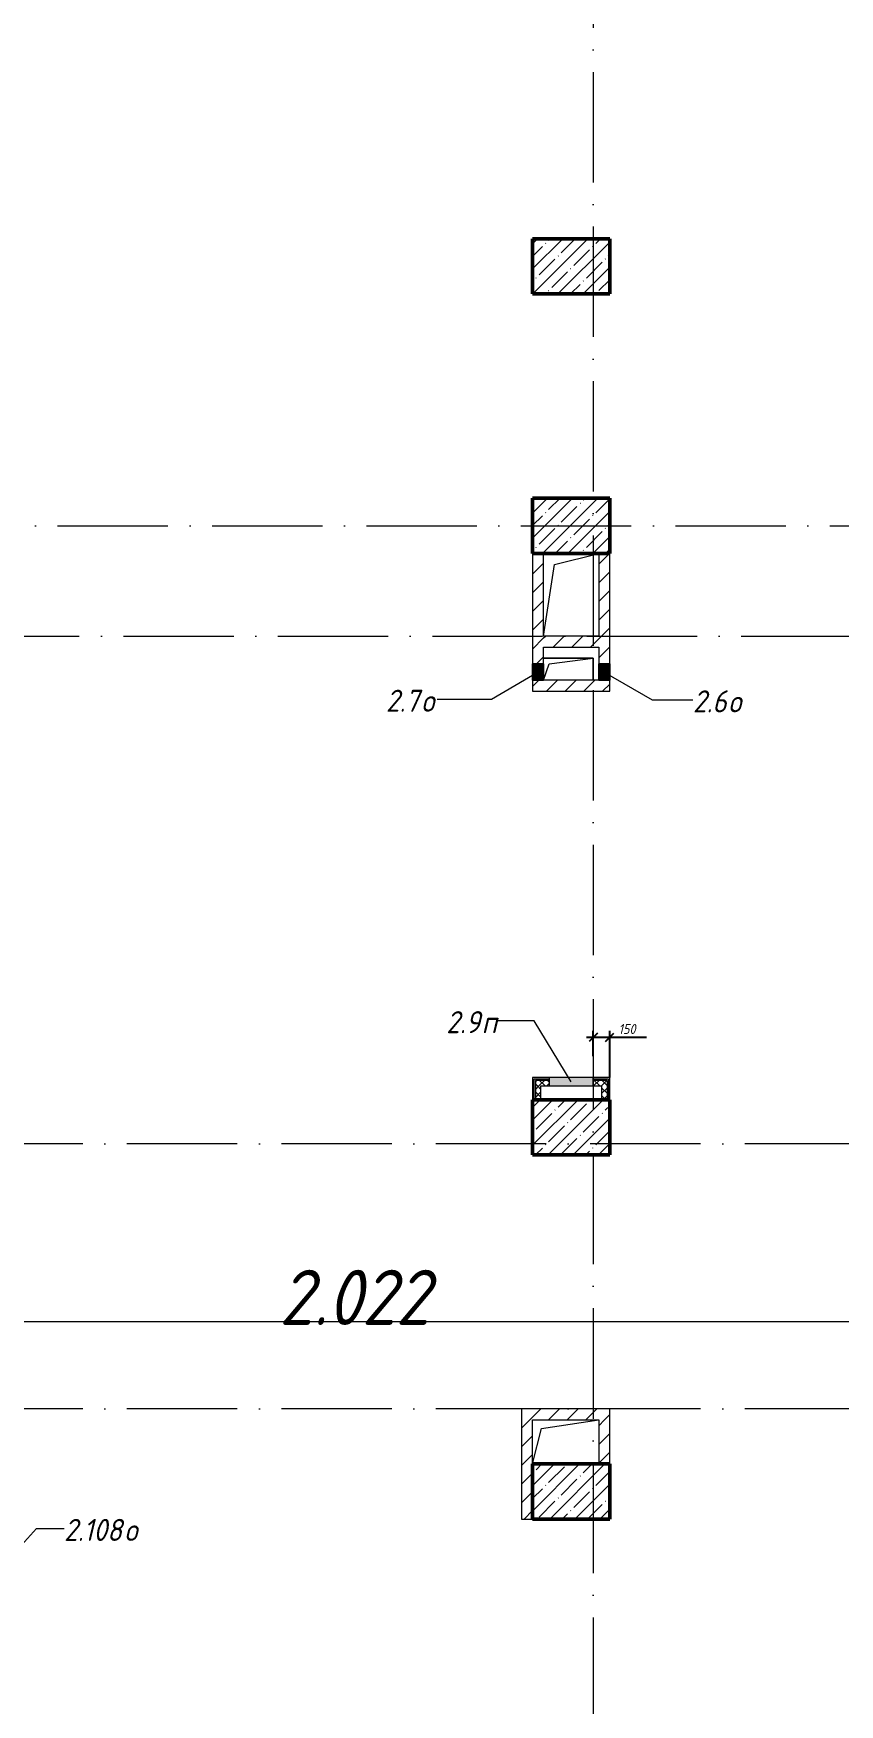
# Model space of a CAD drawing. Header units: millimetres. Extents: x -537608 to 253996, y -217170 to 186033.
# Drawn here: x -65657 to -58349, y -131371 to -116231 of the extents above; entities that cross this region are included whole.
import ezdxf

# ---------------------------------------------------------------- set-up
doc = ezdxf.new("R2010")
doc.units = ezdxf.units.MM
doc.linetypes.add('50_200_ШТРИХ_1Т_ш5_п1_п1_', pattern=[1400, 1000, -200, 0, -200])
for name, color, linetype, lineweight in [('A-____-____-DIMS', 7, 'Continuous', 9), ('A-DETL-GENF-OTLN', 7, 'Continuous', 9), ('A-FLOR-____-OTLN', 7, 'Continuous', 9), ('A-GENM-____-OTLN', 7, 'Continuous', 9), ('A-GLAZ-____-IDEN', 7, 'Continuous', 9), ('A-GLAZ-____-OTLN', 7, 'Continuous', 9), ('A-WALL-____-MCUT', 7, 'Continuous', 13), ('A-WALL-____-MCUT-1', 7, 'Continuous', 9), ('A-WALL-____-PATT-1', 7, 'Continuous', 9), ('A-WALL-FNSH-MCUT-1', 7, 'Continuous', 9), ('S-COLS-____-MCUT', 7, 'Continuous', 50), ('S-COLS-____-OTLN', 7, 'Continuous', 9), ('S-GRID-____-OTLN-1', 7, '50_200_ШТРИХ_1Т_ш5_п1_п1_', 9), ('Марки помещений', 7, 'Continuous', 9)]:
    doc.layers.add(name, color=color, linetype=linetype, lineweight=lineweight)
doc.layers.add('A-WALL-____-PATT-3', color=9, linetype='Continuous', lineweight=9, true_color=0x808080)
doc.layers.add('G-____-____-SYMB-1', color=9, linetype='Continuous', lineweight=9, true_color=0x808080)
doc.styles.add('ISOCPEUR_I_11', font='isocpeui.ttf', dxfattribs={"width": 0.9, "height": 200})
doc.styles.add('ISOCPEUR_I_2', font='isocpeui.ttf', dxfattribs={"width": 0.9, "height": 140})
doc.styles.add('ISOCPEUR_I_7', font='isocpeui.ttf', dxfattribs={"width": 0.9, "height": 90})
doc.dimstyles.new('ISO-1_8_0_9К_СРЕДНИЙ_Кладочные_1', dxfattribs={"dimscale": 304.8, "dimtxt": 89.638306, "dimasz": 0.246063, "dimexe": 0.19685, "dimexo": 0, "dimgap": 0, "dimtad": 1, "dimdec": 3, "dimrnd": 0.001, "dimdsep": 46, "dimtxsty": 'ISOCPEUR_I_7', "dimblk1": 'OBLIQUE', "dimblk2": 'OBLIQUE', "dimsah": 1, "dimcen": 0.09, "dimdle": 0.19685, "dimazin": 0, "dimtfac": 1, "dimtdec": 4, "dimtix": 1, "dimtmove": 0, "dimatfit": 3, "dimfxl": 1, "dimtvp": 1, "dimtolj": 1, "dimtzin": 0, "dimarcsym": 2})
pattern_1 = [(45, (-149681.9, -196272.38), (-84.85281, 84.85281), [])]
pattern_2 = [(45, (-149681.9, -196272.377), (-35.35534, 35.35534), []), (135, (-149681.9, -196272.377), (-35.35534, -35.35534), [])]

# ---------------------------------------------------------------- blocks, each defined once
blk = doc.blocks.new('BSC_Колонна _Прямоугольная - 500х700-V131-АР1_План отверстий 2 этажа в осях 1-64_Ю-ЯЯ')
at = {"layer": 'S-COLS-____-OTLN'}
h = blk.add_hatch(dxfattribs=at)
h.set_pattern_fill('FP_144', color=256, style=0, pattern_type=2)
h.set_pattern_definition([(315, (-66831.04, 88900), (114.04925, 114.04925), []), (315, (-66831.04, 88785.95), (114.04925, 114.04925), [201.613, -40.323, 3.353, -36.97])])
h.paths.add_polyline_path([(-250, -350), (250, -350), (250, 350), (-250, 350)], flags=0)
at = {"layer": 'S-COLS-____-MCUT'}
for p, q in [((250, 350), (-250, 350)), ((-250, 350), (-250, -350)), ((250, -350), (250, 350)), ((-250, -350), (250, -350))]:
    blk.add_line(p, q, dxfattribs=at)
blk = doc.blocks.new('BSC_Колонна _Прямоугольная - 500х700-V134-АР1_План отверстий 2 этажа в осях 1-64_Ю-ЯЯ')
at = {"layer": 'S-COLS-____-OTLN'}
h = blk.add_hatch(dxfattribs=at)
h.set_pattern_fill('FP_147', color=256, style=0, pattern_type=2)
h.set_pattern_definition([(315, (-70131.04, 88900), (114.04925, 114.04925), []), (315, (-70131.04, 88785.95), (114.04925, 114.04925), [201.613, -40.323, 3.353, -36.97])])
h.paths.add_polyline_path([(-250, -350), (250, -350), (250, 350), (-250, 350)], flags=0)
at = {"layer": 'S-COLS-____-MCUT'}
for p, q in [((250, 350), (-250, 350)), ((-250, 350), (-250, -350)), ((250, -350), (250, 350)), ((-250, -350), (250, -350))]:
    blk.add_line(p, q, dxfattribs=at)
blk = doc.blocks.new('BSC_Колонна _Прямоугольная - 500х700-V137-АР1_План отверстий 2 этажа в осях 1-64_Ю-ЯЯ')
at = {"layer": 'S-COLS-____-OTLN'}
h = blk.add_hatch(dxfattribs=at)
h.set_pattern_fill('FP_150', color=256, style=0, pattern_type=2)
h.set_pattern_definition([(315, (-75581.04, 88900), (114.04925, 114.04925), []), (315, (-75581.04, 88785.95), (114.04925, 114.04925), [201.613, -40.323, 3.353, -36.97])])
h.paths.add_polyline_path([(-250, -350), (250, -350), (250, 350), (-250, 350)], flags=0)
at = {"layer": 'S-COLS-____-MCUT'}
for p, q in [((250, 350), (-250, 350)), ((-250, 350), (-250, -350)), ((250, -350), (250, 350)), ((-250, -350), (250, -350))]:
    blk.add_line(p, q, dxfattribs=at)
blk = doc.blocks.new('BSC_Колонна _Прямоугольная - 500х700-V140-АР1_План отверстий 2 этажа в осях 1-64_Ю-ЯЯ')
at = {"layer": 'S-COLS-____-OTLN'}
h = blk.add_hatch(dxfattribs=at)
h.set_pattern_fill('FP_153', color=256, style=0, pattern_type=2)
h.set_pattern_definition([(315, (-77931.04, 88900), (114.04925, 114.04925), []), (315, (-77931.04, 88785.95), (114.04925, 114.04925), [201.613, -40.323, 3.353, -36.97])])
h.paths.add_polyline_path([(-250, -350), (250, -350), (250, 350), (-250, 350)], flags=0)
at = {"layer": 'S-COLS-____-MCUT'}
for p, q in [((250, 350), (-250, 350)), ((-250, 350), (-250, -350)), ((250, -350), (250, 350)), ((-250, -350), (250, -350))]:
    blk.add_line(p, q, dxfattribs=at)
blk = doc.blocks.new('AR_Отверстие прямоугольное _в плите_ - AR_Отверстие прямоугольное _в плите_-30552529-АР1_План отверстий 2 этажа в осях 1-64_Ю-ЯЯ')
at = {"layer": 'A-GENM-____-OTLN'}
for p, q in [((-150, 275), (250, 375)), ((-250, -375), (-150, 275))]:
    blk.add_line(p, q, dxfattribs=at)
blk = doc.blocks.new('AR_Отверстие прямоугольное _в плите_ - AR_Отверстие прямоугольное _в плите_-30552531-АР1_План отверстий 2 этажа в осях 1-64_Ю-ЯЯ')
at = {"layer": 'A-GENM-____-OTLN'}
for p, q in [((-220, 120), (300, 200)), ((-300, -200), (-220, 120))]:
    blk.add_line(p, q, dxfattribs=at)
blk = doc.blocks.new('AR_Отверстие прямоугольное _в плите_ - AR_Отверстие прямоугольное _в плите_-30553087-АР1_План отверстий 2 этажа в осях 1-64_Ю-ЯЯ')
at = {"layer": 'A-GENM-____-OTLN'}
for p, q in [((225, 100), (-225, 100)), ((-225, -100), (-175, 50)), ((-175, 50), (225, 100)), ((225, -100), (225, 100))]:
    blk.add_line(p, q, dxfattribs=at)
blk = doc.blocks.new('AR_Отверстие Ниша - Лючок-32406263-АР1_План отверстий 2 этажа в осях 1-64_Ю-ЯЯ')
at = {"layer": 'A-GLAZ-____-OTLN'}
blk.add_hatch(color=256, dxfattribs=at).paths.add_polyline_path([(-200, 37), (-200, -38), (200, -38), (200, 37)], flags=0)
for p, q in [((200, 37), (-200, 37)), ((-200, 37), (-200, -38)), ((200, -38), (200, 37)), ((-200, -38), (200, -38))]:
    blk.add_line(p, q, dxfattribs=at)
blk = doc.blocks.new('AR_Отверстие прямоугольное _в стене__БезПР - AR_Отверстие прямоугольное _в стене__БезПР-V203-АР1_План отверстий 2 этажа в осях 1-64_Ю-ЯЯ')
at = {"layer": 'A-GLAZ-____-OTLN'}
blk.add_hatch(color=256, dxfattribs=at).paths.add_polyline_path([(75, -50), (75, 50), (-75, 50), (-75, -50)], flags=0)
at = {"layer": 'A-DETL-GENF-OTLN'}
for p, q in [((-75, -50), (-75, 50)), ((-75, 50), (75, 50)), ((75, 50), (-75, -50)), ((-75, 50), (75, -50)), ((75, 50), (-75, 50)), ((-75, 50), (-75, -50)), ((75, 50), (75, -50)), ((75, -50), (75, 50)), ((75, -50), (-75, -50)), ((-75, -50), (75, -50))]:
    blk.add_line(p, q, dxfattribs=at)
blk = doc.blocks.new('_Oblique')
at = {"color": 0, "linetype": 'ByBlock', "lineweight": -2}
blk.add_line((-0.5, -0.5), (0.5, 0.5), dxfattribs=at)
blk = doc.blocks.new('*D2593')
at = {"layer": 'A-____-____-DIMS', "color": 0, "lineweight": -2, "transparency": 16777216}
for p, q in [((-60642, -125326), (-60432, -125326)), ((-60582, -125497), (-60582, -125266)), ((-60432, -125691), (-60432, -125266)), ((-60432, -125326), (-60099, -125326))]:
    blk.add_line(p, q, dxfattribs=at)
at = {"layer": 'Defpoints', "color": 0, "transparency": 16777216}
for p in [(-60432, -125326), (-60582, -125497), (-60432, -125691)]:
    blk.add_point(p, dxfattribs=at)
at = {"layer": 'A-____-____-DIMS', "color": 0, "lineweight": -2, "transparency": 16777216, "xscale": 75, "yscale": 75, "zscale": 75, "rotation": 180}
blk.add_blockref('_Oblique', (-60582, -125326), dxfattribs=at)
at = {"layer": 'A-____-____-DIMS', "color": 0, "lineweight": -2, "transparency": 16777216, "xscale": 75, "yscale": 75, "zscale": 75}
blk.add_blockref('_Oblique', (-60432, -125326), dxfattribs=at)
at = {"layer": 'A-____-____-DIMS', "color": 0, "transparency": 16777216, "insert": (-60353, -125206), "char_height": 90, "width": 368.21, "attachment_point": 1, "line_spacing_factor": 1.149209, "style": 'ISOCPEUR_I_7'}
blk.add_mtext('\\A1;150', dxfattribs=at)

msp = doc.modelspace()

# ---------------------------------------------------------------- hatches: boundary and pattern name
at = {"layer": 'A-WALL-____-PATT-1'}
h = msp.add_hatch(dxfattribs=at)
h.set_pattern_fill('FP_4', color=256, style=0, pattern_type=2)
h.set_pattern_definition(pattern_1)
h.paths.add_polyline_path([(-61131.9, -121941.3351), (-61031.9, -121941.3351), (-61031.9, -120941.3351), (-61131.9, -120941.3351)], flags=0)
h = msp.add_hatch(dxfattribs=at)
h.set_pattern_fill('FP_4', color=256, style=0, pattern_type=2)
h.set_pattern_definition(pattern_1)
h.paths.add_polyline_path([(-60469.4, -121941.3351), (-60431.9, -121941.3351), (-60431.9, -120941.3351), (-60531.9, -120941.3351), (-60531.9, -121941.3351), (-60481.9, -121941.3351)], flags=0)
h = msp.add_hatch(dxfattribs=at)
h.set_pattern_fill('FP_4', color=256, style=0, pattern_type=2)
h.set_pattern_definition(pattern_1)
h.paths.add_polyline_path([(-60531.9, -121791.3351), (-60531.9, -121691.3351), (-61031.9, -121691.3351), (-61031.9, -121791.3351)], flags=0)
h = msp.add_hatch(dxfattribs=at)
h.set_pattern_fill('FP_4', color=256, style=0, pattern_type=2)
h.set_pattern_definition(pattern_1)
h.paths.add_polyline_path([(-61031.9, -122191.3351), (-60431.9, -122191.3351), (-60431.9, -122091.3351), (-61131.9, -122091.3351), (-61131.9, -122191.3351)], flags=0)
h = msp.add_hatch(dxfattribs=at)
h.set_pattern_fill('FP_4', color=256, style=0, pattern_type=2)
h.set_pattern_definition(pattern_1)
h.paths.add_polyline_path([(-60531.9, -128791.3351), (-60431.9, -128791.3351), (-60431.9, -128691.3351), (-61231.9, -128691.3351), (-61231.9, -128791.3351), (-61131.9, -128791.3351)], flags=0)
h = msp.add_hatch(dxfattribs=at)
h.set_pattern_fill('FP_4', color=256, style=0, pattern_type=2)
h.set_pattern_definition(pattern_1)
h.paths.add_polyline_path([(-61131.9, -129691.3351), (-61131.9, -128791.3351), (-61231.9, -128791.3351), (-61231.9, -129691.3351)], flags=0)
h = msp.add_hatch(dxfattribs=at)
h.set_pattern_fill('FP_4', color=256, style=0, pattern_type=2)
h.set_pattern_definition(pattern_1)
h.paths.add_polyline_path([(-60431.9, -129191.3351), (-60431.9, -128791.3351), (-60531.9, -128791.3351), (-60531.9, -129191.3351)], flags=0)
at = {"layer": 'A-WALL-____-PATT-3'}
h = msp.add_hatch(dxfattribs=at)
h.set_pattern_fill('FP_7', color=256, style=0, pattern_type=2)
h.set_pattern_definition(pattern_2)
h.paths.add_polyline_path([(-61106.9, -125766.3351), (-60981.9, -125766.3351), (-60981.9, -125716.3351), (-61106.9, -125716.3351)], flags=0)
h.paths.add_polyline_path([(-60456.9, -125766.3351), (-60456.9, -125716.3351), (-60581.9, -125716.3351), (-60581.9, -125766.3351), (-60506.9, -125766.3351)], flags=0)
h = msp.add_hatch(dxfattribs=at)
h.set_pattern_fill('FP_7', color=256, style=0, pattern_type=2)
h.set_pattern_definition(pattern_2)
h.paths.add_polyline_path([(-61056.9, -125891.3351), (-61056.9, -125766.3351), (-61106.9, -125766.3351), (-61106.9, -125891.3351)], flags=0)
h = msp.add_hatch(dxfattribs=at)
h.set_pattern_fill('FP_7', color=256, style=0, pattern_type=2)
h.set_pattern_definition(pattern_2)
h.paths.add_polyline_path([(-60456.9, -125891.3351), (-60456.9, -125766.3351), (-60506.9, -125766.3351), (-60506.9, -125891.3351)], flags=0)

# ---------------------------------------------------------------- linework, layer by layer
at = {"layer": 'A-FLOR-____-OTLN'}
for p, q in [((-61031.9, -121891.3351), (-60581.9, -121891.3351)), ((-60581.9, -121891.3351), (-60581.9, -122091.3351))]:
    msp.add_line(p, q, dxfattribs=at)
at = {"layer": 'A-GLAZ-____-IDEN'}
for p, q in [((-61081.9, -122016.3351), (-61504.1134, -122264.1039)), ((-60481.9, -122016.3351), (-60047.8216, -122269.7367)), ((-61504.1134, -122264.1039), (-61997.5651, -122264.1039)), ((-60047.8216, -122269.7367), (-59678.6357, -122269.7367)), ((-61116.456, -125176.2055), (-61451.012, -125176.2055)), ((-60781.9, -125728.8351), (-61116.456, -125176.2055)), ((-66231.9, -130441.3351), (-65628.2514, -129776.5912)), ((-65628.2514, -129776.5912), (-65378.9484, -129776.5912))]:
    msp.add_line(p, q, dxfattribs=at)
at = {"layer": 'A-WALL-____-MCUT'}
for p, q in [((-60981.9, -125716.3351), (-61106.9, -125716.3351)), ((-61106.9, -125716.3351), (-61106.9, -125891.3351)), ((-61056.9, -125766.3351), (-60981.9, -125766.3351)), ((-61056.9, -125891.3351), (-61056.9, -125766.3351)), ((-60456.9, -125716.3351), (-60581.9, -125716.3351)), ((-60581.9, -125766.3351), (-60506.9, -125766.3351)), ((-60506.9, -125766.3351), (-60506.9, -125891.3351)), ((-60456.9, -125716.3351), (-60456.9, -125891.3351))]:
    msp.add_line(p, q, dxfattribs=at)
at = {"layer": 'A-WALL-____-MCUT-1'}
for p, q in [((-60981.9, -125703.8351), (-61119.4, -125703.8351)), ((-61119.4, -125703.8351), (-61119.4, -125891.3351)), ((-60444.4, -125703.8351), (-60581.9, -125703.8351)), ((-60444.4, -125703.8351), (-60444.4, -125891.3351))]:
    msp.add_line(p, q, dxfattribs=at)
at = {"layer": 'A-WALL-FNSH-MCUT-1'}
for p, q in [((-61131.9, -120941.3351), (-61131.9, -121941.3351)), ((-61031.9, -121691.3351), (-61031.9, -120941.3351)), ((-60531.9, -120941.3351), (-60531.9, -121691.3351)), ((-60431.9, -121941.3351), (-60431.9, -120941.3351)), ((-60531.9, -121691.3351), (-61031.9, -121691.3351)), ((-61031.9, -121941.3351), (-61031.9, -121791.3351)), ((-61031.9, -121791.3351), (-60531.9, -121791.3351)), ((-60531.9, -121791.3351), (-60531.9, -121941.3351)), ((-61131.9, -122091.3351), (-61131.9, -122191.3351)), ((-60531.9, -122091.3351), (-61031.9, -122091.3351)), ((-60431.9, -122191.3351), (-60431.9, -122091.3351)), ((-61131.9, -122191.3351), (-60431.9, -122191.3351)), ((-60981.9, -125691.3351), (-61131.9, -125691.3351)), ((-61131.9, -125691.3351), (-61131.9, -125891.3351)), ((-60431.9, -125691.3351), (-60581.9, -125691.3351)), ((-60431.9, -125891.3351), (-60431.9, -125691.3351)), ((-60431.9, -128691.3351), (-61231.9, -128691.3351)), ((-61231.9, -128691.3351), (-61231.9, -129691.3351)), ((-60431.9, -129191.3351), (-60431.9, -128691.3351)), ((-61131.9, -128791.3351), (-60531.9, -128791.3351)), ((-61131.9, -129191.3351), (-61131.9, -128791.3351)), ((-60531.9, -128791.3351), (-60531.9, -129191.3351)), ((-61231.9, -129691.3351), (-61131.9, -129691.3351))]:
    msp.add_line(p, q, dxfattribs=at)
at = {"layer": 'G-____-____-SYMB-1'}
msp.add_line((-154492.4364, -127901.3351), (-45011.709, -127901.3351), dxfattribs=at)
at = {"layer": 'S-GRID-____-OTLN-1'}
for p, q in [((-60581.9, -105379.5257), (-60581.9, -156291.3351)), ((-100439.8823, -120691.3351), (-45607.4934, -120691.3351)), ((-115244.454, -121691.3351), (-45607.4934, -121691.3351)), ((-45607.4934, -126291.3351), (-100439.8823, -126291.3351)), ((-45607.4934, -128691.3351), (-154350.6702, -128691.3351))]:
    msp.add_line(p, q, dxfattribs=at)

# ---------------------------------------------------------------- block references
at = {"layer": 'A-GENM-____-OTLN'}
for name, p in [('AR_Отверстие прямоугольное _в плите_ - AR_Отверстие прямоугольное _в плите_-30552529-АР1_План отверстий 2 этажа в осях 1-64_Ю-ЯЯ', (-60781.9, -121316.3351)), ('AR_Отверстие прямоугольное _в плите_ - AR_Отверстие прямоугольное _в плите_-30553087-АР1_План отверстий 2 этажа в осях 1-64_Ю-ЯЯ', (-60806.9, -121991.3351)), ('AR_Отверстие прямоугольное _в плите_ - AR_Отверстие прямоугольное _в плите_-30552531-АР1_План отверстий 2 этажа в осях 1-64_Ю-ЯЯ', (-60831.9, -128991.3351))]:
    msp.add_blockref(name, p, dxfattribs=at)
at = {"layer": 'A-GLAZ-____-OTLN'}
for name, p, rotation in [('AR_Отверстие прямоугольное _в стене__БезПР - AR_Отверстие прямоугольное _в стене__БезПР-V203-АР1_План отверстий 2 этажа в осях 1-64_Ю-ЯЯ', (-61081.9, -122016.3351), 270), ('AR_Отверстие прямоугольное _в стене__БезПР - AR_Отверстие прямоугольное _в стене__БезПР-V203-АР1_План отверстий 2 этажа в осях 1-64_Ю-ЯЯ', (-60481.9, -122016.3351), 270), ('AR_Отверстие Ниша - Лючок-32406263-АР1_План отверстий 2 этажа в осях 1-64_Ю-ЯЯ', (-60781.9, -125728.8351), 180)]:
    msp.add_blockref(name, p, dxfattribs=dict(at, rotation=rotation))
at = {"layer": 'S-COLS-____-OTLN', "rotation": 89.9999999999999}
for name, p in [('BSC_Колонна _Прямоугольная - 500х700-V140-АР1_План отверстий 2 этажа в осях 1-64_Ю-ЯЯ', (-60781.9, -118341.3356)), ('BSC_Колонна _Прямоугольная - 500х700-V137-АР1_План отверстий 2 этажа в осях 1-64_Ю-ЯЯ', (-60781.9, -120691.3351)), ('BSC_Колонна _Прямоугольная - 500х700-V134-АР1_План отверстий 2 этажа в осях 1-64_Ю-ЯЯ', (-60781.9, -126141.3351)), ('BSC_Колонна _Прямоугольная - 500х700-V131-АР1_План отверстий 2 этажа в осях 1-64_Ю-ЯЯ', (-60781.9, -129441.3351))]:
    msp.add_blockref(name, p, dxfattribs=at)

# ---------------------------------------------------------------- texts
at = {"layer": 'A-GLAZ-____-IDEN', "char_height": 200, "attachment_point": 1, "style": 'ISOCPEUR_I_11'}
for s, insert, width in [('2.7', (-62461.6144, -122176.4893), 389.620125), ('2.6', (-59678.6357, -122182.1221), 389.620125), ('\\fISOCPEUR|b0|i1|c204|p34|;\\W.9;о', (-62140.1457, -122176.4893), 158.734125), ('\\fISOCPEUR|b0|i1|c204|p34|;\\W.9;о', (-59357.167, -122182.1221), 158.734125), ('2.9', (-61915.0613, -125088.5909), 389.620125), ('\\fISOCPEUR|b0|i1|c204|p34|;\\W.9;п', (-61593.5926, -125088.5909), 158.734125), ('2.108', (-65378.9484, -129688.9766), 663.79725), ('\\fISOCPEUR|b0|i1|c204|p34|;\\W.9;о', (-64831.2609, -129688.9766), 158.734125)]:
    msp.add_mtext(s, dxfattribs=dict(at, insert=insert, width=width))
at = {"layer": 'Марки помещений', "insert": (-63429.5503, -127431.9984), "char_height": 500, "width": 785.65375, "attachment_point": 1, "style": 'ISOCPEUR_I_2'}
msp.add_mtext('2.022', dxfattribs=at)

# ---------------------------------------------------------------- dimensions: what is measured, and where the dimension line sits
at = {"layer": 'A-____-____-DIMS'}
dim = msp.add_linear_dim(base=(-60431.9, -125326.384), p1=(-60581.9, -125497.3351), p2=(-60431.9, -125691.3351), dimstyle='ISO-1_8_0_9К_СРЕДНИЙ_Кладочные_1', override={"dimpost": '<>', "dimfxl": 245.226426}, dxfattribs=at)
dim.commit()
dim.dimension.update_dxf_attribs({"geometry": '*D2593', "text_midpoint": (-60168.8486, -125326.384), "dimtype": 160})

doc.saveas('drawing.dxf')
